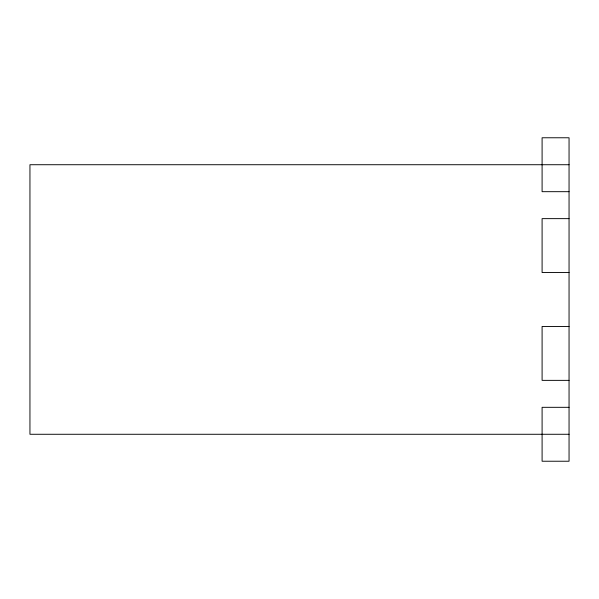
<?xml version="1.0" encoding="UTF-8"?>
<svg xmlns="http://www.w3.org/2000/svg" width="599" height="599" viewBox="0 0 599 599"><rect width="100%" height="100%" fill="white"/><g stroke="black" fill="none" stroke-linecap="round" stroke-linejoin="round"><path stroke-width="0.9" d="M569.05 164.725L29.95 164.725L29.95 434.275L569.05 434.275M569.05 191.68L542.095 191.68L542.095 137.77L569.05 137.77L569.05 461.23L542.095 461.23L542.095 407.32L569.05 407.32M569.05 218.635L542.095 218.635L542.095 272.545L569.05 272.545M569.05 326.455L542.095 326.455L542.095 380.365L569.05 380.365"/></g></svg>
